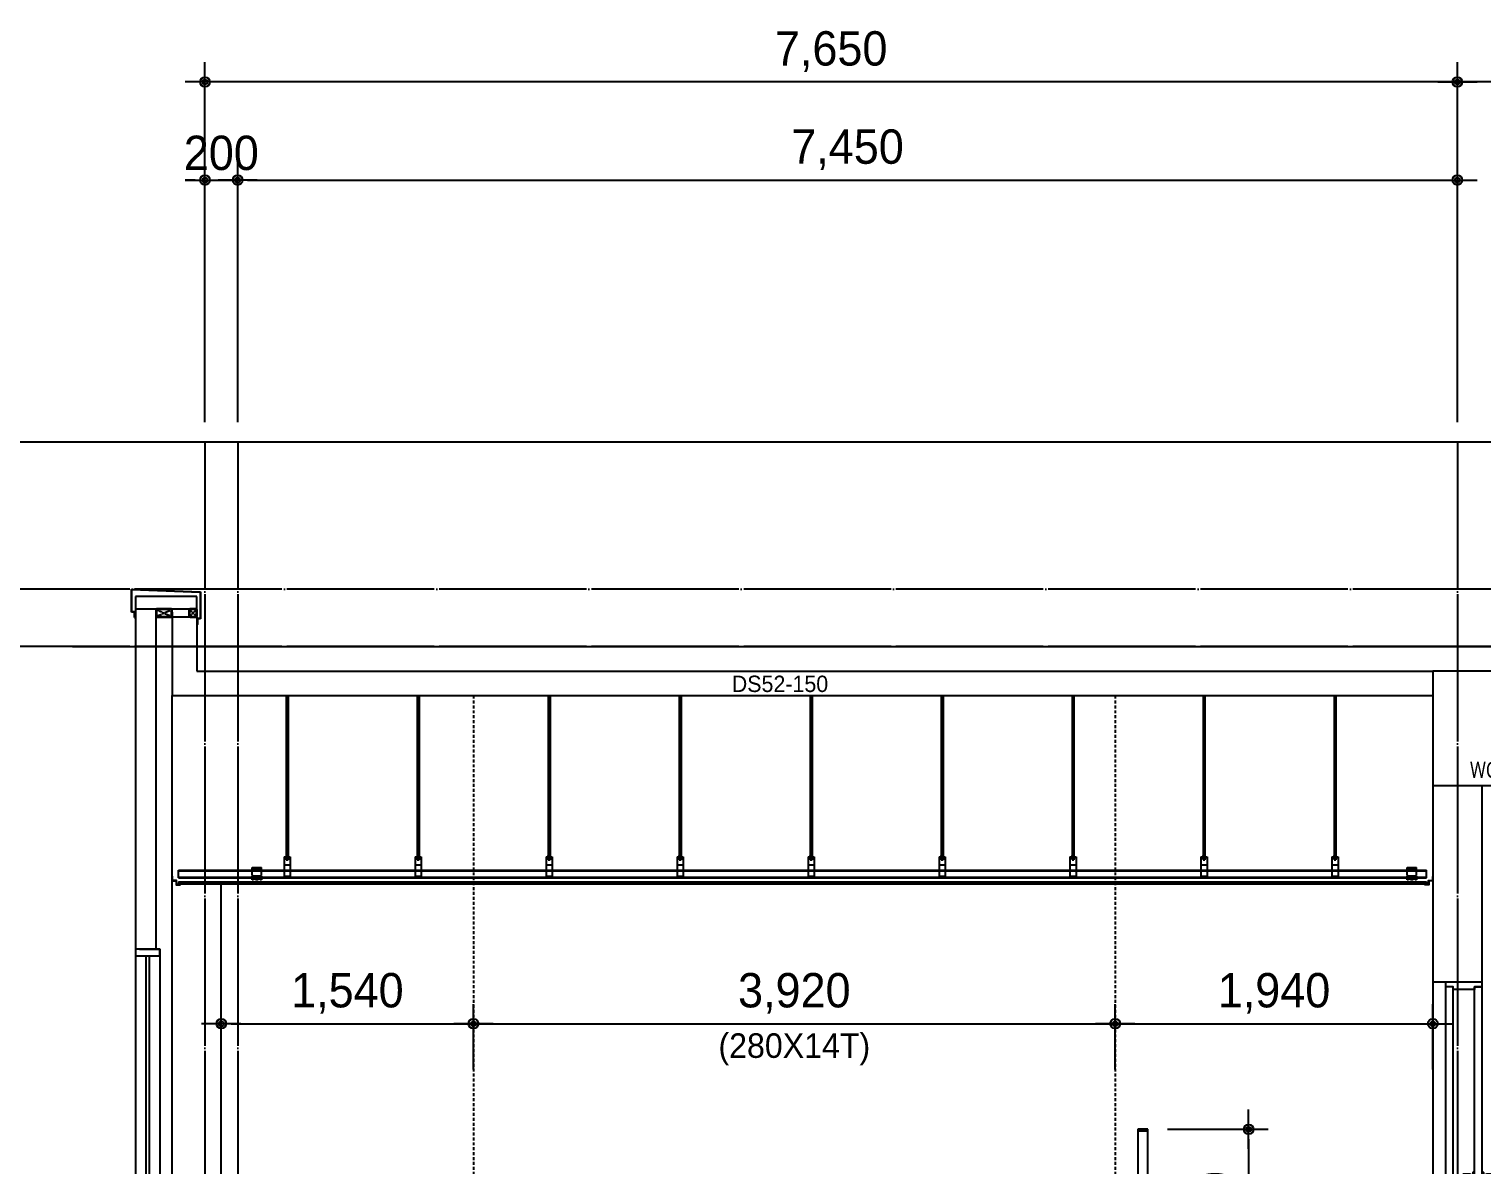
# Model space of a CAD drawing. Header units: millimetres. Extents: x 11948722 to 13111668, y -10771712 to -10232988.
# Drawn here: x 12375530 to 12384405, y -10534966 to -10528025 of the extents above; entities that cross this region are included whole.
import ezdxf
from ezdxf.enums import TextEntityAlignment as Align

# ---------------------------------------------------------------- set-up
doc = ezdxf.new("R2010")
doc.units = ezdxf.units.MM
doc.header["$LTSCALE"] = 150
doc.header["$MEASUREMENT"] = 0
for name, pattern in [('CEN', [6.2, 6, -0.1, 0, -0.1]), ('Xref-계단단면도$0$CENTERk1', [12.3, 10, -1, 0.3, -1]), ('Xref-계단단면도$0$H', [1, 0.6, -0.4]), ('Xref-계단단면도$0$HIDDEN', [0.375, 0.25, -0.125])]:
    doc.linetypes.add(name, pattern=pattern)
doc.layers.get('0').update_dxf_attribs({"linetype": 'CONTINUOUS'})
doc.layers.get('Defpoints').update_dxf_attribs({"color": 117, "linetype": 'CONTINUOUS'})
for name, color, linetype in [('A-DOOR', 4, 'CONTINUOUS'), ('A-ELE-8', 8, 'CONTINUOUS'), ('A-FIN-4', 9, 'CONTINUOUS'), ('A-중심선', 10, 'CEN'), ('CON-C', 2, 'CONTINUOUS'), ('FIN-1', 9, 'CONTINUOUS'), ('PIR판넬', 4, 'CONTINUOUS'), ('WIN 6', 4, 'CONTINUOUS'), ('Xref-계단단면도$0$3 dim0', 7, 'CONTINUOUS'), ('Xref-계단단면도$0$4', 4, 'CONTINUOUS'), ('Xref-계단단면도$0$8', 8, 'CONTINUOUS'), ('Xref-계단단면도$0$A-CEIL', 6, 'CONTINUOUS'), ('Xref-계단단면도$0$A-DIM', 7, 'CONTINUOUS'), ('Xref-계단단면도$0$CEN', 1, 'CONTINUOUS'), ('Xref-계단단면도$0$Dimtxt_011-237-1261', 253, 'CONTINUOUS'), ('Xref-계단단면도$0$FIN', 5, 'CONTINUOUS'), ('Xref-계단단면도$0$PIR판넬', 4, 'CONTINUOUS'), ('Xref-계단단면도$0$square', 143, 'CONTINUOUS'), ('Xref-계단단면도$0$stru_011-237-1261', 3, 'CONTINUOUS'), ('Xref-계단단면도$0$WID', 4, 'CONTINUOUS'), ('판넬_PIR 우레탄', 4, 'CONTINUOUS')]:
    doc.layers.add(name, color=color, linetype=linetype)
doc.styles.get("Standard").update_dxf_attribs({"font": 'NanumGothic.ttf'})
doc.styles.add('Xref-계단단면도$0$나눔고딕 Se', font='')
doc.styles.add('Xref-계단단면도$0$돋움', font='')
doc.styles.get('Xref-계단단면도$0$나눔고딕 Se').set_extended_font_data('Dotum')
doc.styles.get('Xref-계단단면도$0$돋움').set_extended_font_data('Dotum')
doc.dimstyles.new('Xref-계단단면도$0$A1-100', dxfattribs={"dimtxt": 3, "dimasz": 1, "dimexe": 2, "dimexo": 2, "dimgap": 1, "dimtad": 1, "dimdec": 0, "dimzin": 12, "dimdsep": 46, "dimlunit": 6, "dimtxsty": 'Xref-계단단면도$0$나눔고딕 Se', "dimblk1": 'Xref-계단단면도$0$DIMDOT', "dimblk2": 'Xref-계단단면도$0$DIMDOT', "dimsah": 1, "dimcen": -1, "dimdle": 2, "dimclrd": 256, "dimclre": 256, "dimclrt": 3, "dimadec": 0, "dimazin": 0, "dimtfac": 1, "dimtdec": 0, "dimtix": 1, "dimtmove": 2, "dimatfit": 3, "dimldrblk": 'Xref-계단단면도$0$DIMDOT', "dimfxl": 1, "dimtvp": 1, "dimtolj": 1, "dimtzin": 12, "dimlwd": -1, "dimlwe": -1, "dimarcsym": 0})

# ---------------------------------------------------------------- blocks, each defined once
blk = doc.blocks.new('Xref-계단단면도$0$DIMDOT')
at = {"color": 0}
blk.add_line((-2, 0), (2, 0), dxfattribs=at)
for radius in [0.5, 0.25]:
    blk.add_circle((0, 0), radius, dxfattribs=at)
blk = doc.blocks.new('*D142')
at = {"layer": 'Defpoints', "color": 0, "ltscale": 1200}
for p in [(12376604.7, -10528348.2), (12376604.7, -10530548.2), (12384254.7, -10530548.2)]:
    blk.add_point(p, dxfattribs=at)
at = {"layer": 'Xref-계단단면도$0$3 dim0'}
for p, q in [((12376604.7, -10530428.2), (12376604.7, -10528228.2)), ((12384254.7, -10530428.2), (12384254.7, -10528228.2)), ((12384194.7, -10528348.2), (12376664.7, -10528348.2))]:
    blk.add_line(p, q, dxfattribs=at)
at = {"layer": 'Xref-계단단면도$0$3 dim0', "ltscale": 1200, "xscale": 60, "yscale": 60, "zscale": 60, "rotation": 180}
blk.add_blockref('Xref-계단단면도$0$DIMDOT', (12376604.7, -10528348.2), dxfattribs=at)
at = {"layer": 'Xref-계단단면도$0$3 dim0', "ltscale": 1200, "xscale": 60, "yscale": 60, "zscale": 60}
blk.add_blockref('Xref-계단단면도$0$DIMDOT', (12384254.7, -10528348.2), dxfattribs=at)
at = {"layer": 'Xref-계단단면도$0$3 dim0', "color": 3, "ltscale": 1200, "insert": (12380429.7, -10528162.8), "char_height": 210, "attachment_point": 5, "style": 'Xref-계단단면도$0$나눔고딕 Se'}
blk.add_mtext('\\A1;7,650', dxfattribs=at)
blk = doc.blocks.new('*D148')
at = {"layer": 'Defpoints', "color": 0, "ltscale": 1200}
for p in [(12384254.7, -10528948.2), (12376804.7, -10530548.2), (12384254.7, -10530548.2)]:
    blk.add_point(p, dxfattribs=at)
at = {"layer": 'Xref-계단단면도$0$3 dim0'}
for p, q in [((12376804.7, -10530428.2), (12376804.7, -10528828.2)), ((12384254.7, -10530428.2), (12384254.7, -10528828.2)), ((12376864.7, -10528948.2), (12384194.7, -10528948.2))]:
    blk.add_line(p, q, dxfattribs=at)
at = {"layer": 'Xref-계단단면도$0$3 dim0', "ltscale": 1200, "xscale": 60, "yscale": 60, "zscale": 60, "rotation": 180}
blk.add_blockref('Xref-계단단면도$0$DIMDOT', (12376804.7, -10528948.2), dxfattribs=at)
at = {"layer": 'Xref-계단단면도$0$3 dim0', "ltscale": 1200, "xscale": 60, "yscale": 60, "zscale": 60}
blk.add_blockref('Xref-계단단면도$0$DIMDOT', (12384254.7, -10528948.2), dxfattribs=at)
at = {"layer": 'Xref-계단단면도$0$3 dim0', "color": 3, "ltscale": 1200, "insert": (12380529.7, -10528762.8), "char_height": 210, "attachment_point": 5, "style": 'Xref-계단단면도$0$나눔고딕 Se'}
blk.add_mtext('\\A1;7,450', dxfattribs=at)
blk = doc.blocks.new('*U136')
at = {"layer": 'A-DOOR'}
for p, q in [((-200, 0), (-200, 2070)), ((-155, 0), (-155, 2055)), ((-200, 0), (-25, 0))]:
    blk.add_line(p, q, dxfattribs=at)
for points in [[(10, 2100), (20, 2100), (20, 2070), (-25, 2070), (-25, 2055), (-155, 2055), (-155, 2070), (-200, 2070), (-200, 2100), (-190, 2100)], [(-35, 915), (-55, 925), (-95, 925), (-95, 875), (-55, 875), (-35, 885)], [(-25, 945), (-35, 935), (-35, 865), (-25, 855)], [(20, 945), (30, 935), (30, 865), (20, 855)], [(30, 885), (50, 875), (90, 875), (90, 925), (50, 925), (30, 915)]]:
    blk.add_lwpolyline(points, dxfattribs=at)
blk.add_lwpolyline([(20, 0), (-25, 0), (-25, 2070), (20, 2070)], close=True, dxfattribs=at)
blk = doc.blocks.new('*D154')
at = {"layer": 'Defpoints', "color": 0, "ltscale": 1200}
for p in [(12376804.7, -10528948.2), (12376604.7, -10530548.2), (12376804.7, -10530548.2)]:
    blk.add_point(p, dxfattribs=at)
at = {"layer": 'Xref-계단단면도$0$3 dim0'}
for p, q in [((12376604.7, -10530428.2), (12376604.7, -10528828.2)), ((12376804.7, -10530428.2), (12376804.7, -10528828.2)), ((12376544.7, -10528948.2), (12376484.7, -10528948.2)), ((12376604.7, -10528948.2), (12376804.7, -10528948.2)), ((12376864.7, -10528948.2), (12376924.7, -10528948.2))]:
    blk.add_line(p, q, dxfattribs=at)
at = {"layer": 'Xref-계단단면도$0$3 dim0', "ltscale": 1200, "xscale": 60, "yscale": 60, "zscale": 60}
blk.add_blockref('Xref-계단단면도$0$DIMDOT', (12376604.7, -10528948.2), dxfattribs=at)
at = {"layer": 'Xref-계단단면도$0$3 dim0', "ltscale": 1200, "xscale": 60, "yscale": 60, "zscale": 60, "rotation": 180}
blk.add_blockref('Xref-계단단면도$0$DIMDOT', (12376804.7, -10528948.2), dxfattribs=at)
at = {"layer": 'Xref-계단단면도$0$3 dim0', "color": 3, "ltscale": 1200, "insert": (12376704.7, -10528783), "char_height": 210, "attachment_point": 5, "style": 'Xref-계단단면도$0$나눔고딕 Se'}
blk.add_mtext('\\A1;200', dxfattribs=at)
blk = doc.blocks.new('*D158')
at = {"layer": 'Defpoints', "color": 0, "ltscale": 1200}
for p in [(12384254.7, -10528348.2), (12384254.7, -10530548.2), (12387804.7, -10530548.2)]:
    blk.add_point(p, dxfattribs=at)
at = {"layer": 'Xref-계단단면도$0$3 dim0'}
for p, q in [((12384254.7, -10530428.2), (12384254.7, -10528228.2)), ((12387804.7, -10530428.2), (12387804.7, -10528228.2)), ((12387744.7, -10528348.2), (12384314.7, -10528348.2))]:
    blk.add_line(p, q, dxfattribs=at)
at = {"layer": 'Xref-계단단면도$0$3 dim0', "ltscale": 1200, "xscale": 60, "yscale": 60, "zscale": 60, "rotation": 180}
blk.add_blockref('Xref-계단단면도$0$DIMDOT', (12384254.7, -10528348.2), dxfattribs=at)
at = {"layer": 'Xref-계단단면도$0$3 dim0', "ltscale": 1200, "xscale": 60, "yscale": 60, "zscale": 60}
blk.add_blockref('Xref-계단단면도$0$DIMDOT', (12387804.7, -10528348.2), dxfattribs=at)
at = {"layer": 'Xref-계단단면도$0$3 dim0', "color": 3, "ltscale": 1200, "insert": (12386029.7, -10528162.8), "char_height": 210, "attachment_point": 5, "style": 'Xref-계단단면도$0$나눔고딕 Se'}
blk.add_mtext('\\A1;3,550', dxfattribs=at)
blk = doc.blocks.new('*D175')
at = {"layer": 'Defpoints', "color": 0, "lineweight": -3, "ltscale": 1200}
for p in [(12378244.7, -10534103.4), (12376704.7, -10534503.4), (12378244.7, -10534503.4)]:
    blk.add_point(p, dxfattribs=at)
at = {"layer": 'Xref-계단단면도$0$3 dim0'}
for p, q in [((12376704.7, -10534383.4), (12376704.7, -10533983.4)), ((12378244.7, -10534383.4), (12378244.7, -10533983.4)), ((12376764.7, -10534103.4), (12378184.7, -10534103.4))]:
    blk.add_line(p, q, dxfattribs=at)
at = {"layer": 'Xref-계단단면도$0$3 dim0', "ltscale": 1200, "xscale": 60, "yscale": 60, "zscale": 60, "rotation": 180}
blk.add_blockref('Xref-계단단면도$0$DIMDOT', (12376704.7, -10534103.4), dxfattribs=at)
at = {"layer": 'Xref-계단단면도$0$3 dim0', "ltscale": 1200, "xscale": 60, "yscale": 60, "zscale": 60}
blk.add_blockref('Xref-계단단면도$0$DIMDOT', (12378244.7, -10534103.4), dxfattribs=at)
at = {"layer": 'Xref-계단단면도$0$3 dim0', "color": 3, "ltscale": 1200, "insert": (12377474.7, -10533918), "char_height": 210, "attachment_point": 5, "style": 'Xref-계단단면도$0$나눔고딕 Se'}
blk.add_mtext('\\A1;1,540', dxfattribs=at)
blk = doc.blocks.new('*D176')
at = {"layer": 'Defpoints', "color": 0, "lineweight": -3, "ltscale": 1200}
for p in [(12382164.7, -10534103.4), (12378244.7, -10534503.4), (12382164.7, -10534503.4)]:
    blk.add_point(p, dxfattribs=at)
at = {"layer": 'Xref-계단단면도$0$3 dim0'}
for p, q in [((12378244.7, -10534383.4), (12378244.7, -10533983.4)), ((12382164.7, -10534383.4), (12382164.7, -10533983.4)), ((12378304.7, -10534103.4), (12382104.7, -10534103.4))]:
    blk.add_line(p, q, dxfattribs=at)
at = {"layer": 'Xref-계단단면도$0$3 dim0', "ltscale": 1200, "xscale": 60, "yscale": 60, "zscale": 60, "rotation": 180}
blk.add_blockref('Xref-계단단면도$0$DIMDOT', (12378244.7, -10534103.4), dxfattribs=at)
at = {"layer": 'Xref-계단단면도$0$3 dim0', "ltscale": 1200, "xscale": 60, "yscale": 60, "zscale": 60}
blk.add_blockref('Xref-계단단면도$0$DIMDOT', (12382164.7, -10534103.4), dxfattribs=at)
at = {"layer": 'Xref-계단단면도$0$3 dim0', "color": 3, "ltscale": 1200, "char_height": 210, "attachment_point": 5, "style": 'Xref-계단단면도$0$나눔고딕 Se'}
for s, insert in [('\\A1;3,920', (12380204.7, -10533918)), ('\\H0.714286x;(280X14T)', (12380204.7, -10534259.5))]:
    blk.add_mtext(s, dxfattribs=dict(at, insert=insert))
blk = doc.blocks.new('*D177')
at = {"layer": 'Defpoints', "color": 0, "lineweight": -3, "ltscale": 1200}
for p in [(12384104.7, -10534103.4), (12382164.7, -10534503.4), (12384104.7, -10534503.4)]:
    blk.add_point(p, dxfattribs=at)
at = {"layer": 'Xref-계단단면도$0$3 dim0'}
for p, q in [((12382164.7, -10534383.4), (12382164.7, -10533983.4)), ((12384104.7, -10534383.4), (12384104.7, -10533983.4)), ((12382224.7, -10534103.4), (12384044.7, -10534103.4))]:
    blk.add_line(p, q, dxfattribs=at)
at = {"layer": 'Xref-계단단면도$0$3 dim0', "ltscale": 1200, "xscale": 60, "yscale": 60, "zscale": 60, "rotation": 180}
blk.add_blockref('Xref-계단단면도$0$DIMDOT', (12382164.7, -10534103.4), dxfattribs=at)
at = {"layer": 'Xref-계단단면도$0$3 dim0', "ltscale": 1200, "xscale": 60, "yscale": 60, "zscale": 60}
blk.add_blockref('Xref-계단단면도$0$DIMDOT', (12384104.7, -10534103.4), dxfattribs=at)
at = {"layer": 'Xref-계단단면도$0$3 dim0', "color": 3, "ltscale": 1200, "insert": (12383134.7, -10533918), "char_height": 210, "attachment_point": 5, "style": 'Xref-계단단면도$0$나눔고딕 Se'}
blk.add_mtext('\\A1;1,940', dxfattribs=at)
blk = doc.blocks.new('Xref-계단단면도$0$square100x50')
at = {"layer": 'Xref-계단단면도$0$CEN', "linetype": 'Xref-계단단면도$0$CENTERk1', "ltscale": 0.01}
for p, q in [((-45.4, 45.4), (45.4, 4.6)), ((-45.4, 4.6), (45.2, 45.2))]:
    blk.add_line(p, q, dxfattribs=at)
at = {"layer": 'Xref-계단단면도$0$stru_011-237-1261'}
for points in [[(50, 42, 0.414214), (42, 50), (-42, 50, 0.414214), (-50, 42), (-50, 8, 0.414214), (-42, 0), (42, 0, 0.414214), (50, 8)], [(46.8, 42, 0.414214), (42, 46.8), (-42, 46.8, 0.414214), (-46.8, 42), (-46.8, 8, 0.414214), (-42, 3.2), (42, 3.2, 0.414214), (46.8, 8)]]:
    blk.add_lwpolyline(points, format="xyb", close=True, dxfattribs=at)
blk = doc.blocks.new('Xref-계단단면도$0$square50x50x2.3')
at = {"layer": 'Xref-계단단면도$0$CEN', "linetype": 'Xref-계단단면도$0$CENTERk1', "ltscale": 0.01}
for p, q in [((-20.4, 4.6), (20.4, 45.4)), ((-20.2, 45.2), (20.4, 4.6))]:
    blk.add_line(p, q, dxfattribs=at)
at = {"layer": 'Xref-계단단면도$0$stru_011-237-1261'}
for points in [[(-17, 50, 0.414214), (-25, 42), (-25, 8, 0.414214), (-17, 0), (17, 0, 0.414214), (25, 8), (25, 42, 0.414214), (17, 50)], [(-17, 3.2), (17, 3.2, 0.414214), (21.8, 8), (21.8, 42, 0.414214), (17, 46.8), (-17, 46.8, 0.414214), (-21.8, 42), (-21.8, 8, 0.414214)]]:
    blk.add_lwpolyline(points, format="xyb", close=True, dxfattribs=at)
blk = doc.blocks.new('WG10')
at = {"layer": 'CON-C', "ltscale": 1200}
blk.add_lwpolyline([(-400, 0), (400, 0), (400, 700), (-400, 700)], close=True, dxfattribs=at)
at = {"layer": 'Defpoints', "color": 1, "width": 0.8}
blk.add_text('WG10', height=99.79, dxfattribs=at).set_placement((-172.8, 96.4), align=Align.MIDDLE_LEFT)
blk = doc.blocks.new('*D3482')
at = {"layer": 'Defpoints', "color": 0, "lineweight": -3, "ltscale": 1200}
for p in [(12382364.7, -10534748.2), (12382364.7, -10535948.2), (12382979.5, -10535948.2)]:
    blk.add_point(p, dxfattribs=at)
at = {"layer": 'Xref-계단단면도$0$3 dim0'}
for p, q in [((12382484.7, -10534748.2), (12383099.5, -10534748.2)), ((12382979.5, -10534808.2), (12382979.5, -10535888.2)), ((12382484.7, -10535948.2), (12383099.5, -10535948.2))]:
    blk.add_line(p, q, dxfattribs=at)
at = {"layer": 'Xref-계단단면도$0$3 dim0', "ltscale": 1200, "xscale": 60, "yscale": 60, "zscale": 60}
for p, rotation in [((12382979.5, -10534748.2), 90), ((12382979.5, -10535948.2), 270)]:
    blk.add_blockref('Xref-계단단면도$0$DIMDOT', p, dxfattribs=dict(at, rotation=rotation))
at = {"layer": 'Xref-계단단면도$0$3 dim0', "color": 3, "ltscale": 1200, "insert": (12382794.1, -10535348.2), "char_height": 210, "attachment_point": 5, "rotation": 90, "style": 'Xref-계단단면도$0$나눔고딕 Se'}
blk.add_mtext('\\A1;1,200', dxfattribs=at)
blk = doc.blocks.new('zw$3F14')
at = {"layer": 'Xref-계단단면도$0$A-CEIL', "ltscale": 1200}
for p, q in [((0, 0), (0, 1200)), ((60, 0), (60, 1200))]:
    blk.add_line(p, q, dxfattribs=at)
at = {"layer": 'Xref-계단단면도$0$A-CEIL', "color": 4, "ltscale": 1200}
for points in [[(60, 1200), (0, 1200), (0, 1191), (60, 1191)], [(60, 900), (0, 900), (0, 891), (60, 891)], [(60, 670), (0, 670), (0, 661), (60, 661)], [(60, 430), (0, 430), (0, 421), (60, 421)], [(60, 200), (0, 200), (0, 191), (60, 191)]]:
    blk.add_lwpolyline(points, close=True, dxfattribs=at)

msp = doc.modelspace()

# ---------------------------------------------------------------- linework, layer by layer
at = {"layer": 'A-ELE-8'}
msp.add_line((12384104.7, -10533848.2), (12384104.7, -10535948.2), dxfattribs=at)
at = {"layer": 'A-FIN-4'}
msp.add_line((12376554.7, -10531798.2), (12390096.5, -10531798.2), dxfattribs=at)
at = {"layer": 'A-중심선'}
for p, q in [((12376604.7, -10530548.2), (12376604.7, -10579629.2)), ((12376804.7, -10530548.2), (12376804.7, -10579629.2)), ((12384254.7, -10530548.2), (12384254.7, -10579629.2)), ((12390096.5, -10531448.2), (12372470.5, -10531448.2)), ((12390096.5, -10531798.2), (12372470.5, -10531798.2)), ((12387404.7, -10531948.2), (12384104.7, -10531948.2))]:
    msp.add_line(p, q, dxfattribs=at)
at = {"layer": 'A-중심선', "ltscale": 1200}
msp.add_line((12375794.8, -10531798.2), (12385464.3, -10531798.2), dxfattribs=at)
at = {"layer": 'CON-C', "ltscale": 1200}
for p, q in [((12376404.7, -10531588.2), (12376404.7, -10532098.2)), ((12376554.7, -10531618.2), (12376404.7, -10531618.2)), ((12376554.7, -10531618.2), (12376554.7, -10531948.2)), ((12376554.7, -10531948.2), (12384104.7, -10531948.2)), ((12376404.7, -10532098.2), (12384104.7, -10532098.2)), ((12384104.7, -10532648.2), (12384104.7, -10533848.2)), ((12384404.7, -10532648.2), (12384404.7, -10533848.2)), ((12384104.7, -10533848.2), (12384404.7, -10533848.2))]:
    msp.add_line(p, q, dxfattribs=at)
msp.add_lwpolyline([(12376404.7, -10531624.3), (12376404.7, -10532098.2)], dxfattribs=at)
at = {"layer": 'Defpoints', "ltscale": 1200}
msp.add_lwpolyline([(12372470.5, -10530548.2), (12390096.5, -10530548.2), (12390096.5, -10579629.2), (12372470.5, -10579629.2)], close=True, dxfattribs=at)
at = {"layer": 'FIN-1'}
for p, q in [((12376156.2, -10531448.2), (12376578.6, -10531464.8)), ((12376156.2, -10531588.2), (12376156.2, -10531448.2)), ((12376158.6, -10531450.7), (12376576.2, -10531467.1)), ((12376158.6, -10531585.8), (12376158.6, -10531450.7)), ((12376576.2, -10531467.1), (12376576.2, -10531626.3)), ((12376578.6, -10531464.8), (12376578.6, -10531628.7)), ((12376174.9, -10531588.2), (12376156.2, -10531588.2)), ((12376177.3, -10531585.8), (12376158.6, -10531585.8)), ((12376174.9, -10531621.1), (12376174.9, -10531588.2)), ((12376177.3, -10531621.1), (12376177.3, -10531585.8)), ((12376177.3, -10531606.1), (12376179.7, -10531606.1)), ((12376179.7, -10531606.1), (12376179.7, -10531621.1)), ((12376554.7, -10531647.9), (12376557.1, -10531647.9)), ((12376576.2, -10531626.3), (12376557.1, -10531626.3)), ((12376557.1, -10531626.3), (12376557.1, -10531662.9)), ((12376578.6, -10531628.7), (12376559.5, -10531628.7)), ((12376559.5, -10531628.7), (12376559.5, -10531662.9))]:
    msp.add_line(p, q, dxfattribs=at)
for centre in [(12376177.3, -10531621.1), (12376557.1, -10531662.9)]:
    msp.add_arc(centre, 2.4, 180, 0, dxfattribs=at)
at = {"layer": 'PIR판넬'}
for p, q in [((12376179.7, -10531493.2), (12376179.7, -10533648.2)), ((12376304.7, -10531568.2), (12376304.7, -10533648.2))]:
    msp.add_line(p, q, dxfattribs=at)
at = {"layer": 'WIN 6', "color": 8}
for p, q in [((12376404.7, -10538448.2), (12376404.7, -10532098.2)), ((12376704.7, -10538448.2), (12376704.7, -10533248.2))]:
    msp.add_line(p, q, dxfattribs=at)
at = {"layer": 'Xref-계단단면도$0$4', "ltscale": 0.1}
for points in [[(12376454.7, -10533254.2), (12376454.7, -10533248.2), (12376453.7, -10533248.2), (12376453.7, -10533253.2), (12376430.7, -10533253.2), (12376430.7, -10533228.2), (12376405.7, -10533228.2), (12376405.7, -10533204.2), (12376404.7, -10533204.2), (12376404.7, -10533229.2), (12376429.7, -10533229.2), (12376429.7, -10533254.2), (12376454.7, -10533254.2)], [(12384054.7, -10533254.2), (12384054.7, -10533248.2), (12384055.7, -10533248.2), (12384055.7, -10533253.2), (12384078.7, -10533253.2), (12384078.7, -10533228.2), (12384103.7, -10533228.2), (12384103.7, -10533204.2), (12384104.7, -10533204.2), (12384104.7, -10533229.2), (12384079.7, -10533229.2), (12384079.7, -10533254.2), (12384054.7, -10533254.2)]]:
    msp.add_lwpolyline(points, dxfattribs=at)
at = {"layer": 'Xref-계단단면도$0$8'}
for p, q in [((12377101.7, -10532098.2), (12377101.7, -10533079.4)), ((12377112.9, -10532098.2), (12377112.9, -10533079.4)), ((12377901.7, -10532098.2), (12377901.7, -10533079.4)), ((12377912.9, -10532098.2), (12377912.9, -10533079.4)), ((12378701.7, -10532098.2), (12378701.7, -10533079.4)), ((12378712.9, -10532098.2), (12378712.9, -10533079.4)), ((12379501.7, -10532098.2), (12379501.7, -10533079.4)), ((12379512.9, -10532098.2), (12379512.9, -10533079.4)), ((12380301.7, -10532098.2), (12380301.7, -10533079.4)), ((12380312.9, -10532098.2), (12380312.9, -10533079.4)), ((12381101.7, -10532098.2), (12381101.7, -10533079.4)), ((12381112.9, -10532098.2), (12381112.9, -10533079.4)), ((12381901.7, -10532098.2), (12381901.7, -10533079.4)), ((12381912.9, -10532098.2), (12381912.9, -10533079.4)), ((12382701.7, -10532098.2), (12382701.7, -10533079.4)), ((12382712.9, -10532098.2), (12382712.9, -10533079.4)), ((12383501.7, -10532098.2), (12383501.7, -10533079.4)), ((12383512.9, -10532098.2), (12383512.9, -10533079.4)), ((12376893.3, -10533149.4), (12376949.5, -10533149.4)), ((12376893.3, -10533193.2), (12376893.3, -10533149.4)), ((12376893.3, -10533151.9), (12376949.5, -10533151.9)), ((12376902, -10533154.7), (12376902, -10533149.4)), ((12376902, -10533160.7), (12376902, -10533156.4)), ((12376917, -10533154.7), (12376917, -10533149.4)), ((12376917, -10533160.7), (12376917, -10533156.4)), ((12376925.8, -10533154.7), (12376925.8, -10533149.4)), ((12376925.8, -10533160.7), (12376925.8, -10533156.4)), ((12376940.8, -10533154.7), (12376940.8, -10533149.4)), ((12376940.8, -10533160.7), (12376940.8, -10533156.4)), ((12376949.5, -10533193.2), (12376949.5, -10533149.4)), ((12377088.5, -10533083.2), (12377088.5, -10533201.9)), ((12377088.5, -10533083.2), (12377126, -10533083.2)), ((12377088.5, -10533086.9), (12377126, -10533086.9)), ((12377088.5, -10533133.2), (12377126, -10533133.2)), ((12377096, -10533079.4), (12377118.5, -10533079.4)), ((12377096, -10533079.4), (12377096, -10533083.2)), ((12377096, -10533086.9), (12377096, -10533090.7)), ((12377096, -10533090.7), (12377118.5, -10533090.7)), ((12377099.8, -10533079.4), (12377099.8, -10533083.2)), ((12377099.8, -10533086.9), (12377099.8, -10533090.7)), ((12377101.7, -10533074.4), (12377112.9, -10533074.4)), ((12377101.7, -10533076.9), (12377112.9, -10533076.9)), ((12377101.7, -10533090.7), (12377101.7, -10533101.9)), ((12377101.7, -10533091.9), (12377112.9, -10533091.9)), ((12377101.7, -10533094.4), (12377112.9, -10533094.4)), ((12377101.7, -10533096.9), (12377112.9, -10533096.9)), ((12377101.7, -10533099.4), (12377112.9, -10533099.4)), ((12377101.7, -10533099.4), (12377112.9, -10533099.4)), ((12377101.7, -10533101.9), (12377112.9, -10533101.9)), ((12377112.9, -10533090.7), (12377112.9, -10533101.9)), ((12377114.8, -10533079.4), (12377114.8, -10533083.2)), ((12377114.8, -10533086.9), (12377114.8, -10533090.7)), ((12377118.5, -10533079.4), (12377118.5, -10533083.2)), ((12377118.5, -10533086.9), (12377118.5, -10533090.7)), ((12377126, -10533083.2), (12377126, -10533201.9)), ((12377888.5, -10533083.2), (12377888.5, -10533201.9)), ((12377888.5, -10533083.2), (12377926, -10533083.2)), ((12377888.5, -10533086.9), (12377926, -10533086.9)), ((12377888.5, -10533133.2), (12377926, -10533133.2)), ((12377896, -10533079.4), (12377918.5, -10533079.4)), ((12377896, -10533079.4), (12377896, -10533083.2)), ((12377896, -10533086.9), (12377896, -10533090.7)), ((12377896, -10533090.7), (12377918.5, -10533090.7)), ((12377899.8, -10533079.4), (12377899.8, -10533083.2)), ((12377899.8, -10533086.9), (12377899.8, -10533090.7)), ((12377901.7, -10533074.4), (12377912.9, -10533074.4)), ((12377901.7, -10533076.9), (12377912.9, -10533076.9)), ((12377901.7, -10533090.7), (12377901.7, -10533101.9)), ((12377901.7, -10533091.9), (12377912.9, -10533091.9)), ((12377901.7, -10533094.4), (12377912.9, -10533094.4)), ((12377901.7, -10533096.9), (12377912.9, -10533096.9)), ((12377901.7, -10533099.4), (12377912.9, -10533099.4)), ((12377901.7, -10533099.4), (12377912.9, -10533099.4)), ((12377901.7, -10533101.9), (12377912.9, -10533101.9)), ((12377912.9, -10533090.7), (12377912.9, -10533101.9)), ((12377914.8, -10533079.4), (12377914.8, -10533083.2)), ((12377914.8, -10533086.9), (12377914.8, -10533090.7)), ((12377918.5, -10533079.4), (12377918.5, -10533083.2)), ((12377918.5, -10533086.9), (12377918.5, -10533090.7)), ((12377926, -10533083.2), (12377926, -10533201.9)), ((12378688.5, -10533083.2), (12378688.5, -10533201.9)), ((12378688.5, -10533083.2), (12378726, -10533083.2)), ((12378688.5, -10533086.9), (12378726, -10533086.9)), ((12378688.5, -10533133.2), (12378726, -10533133.2)), ((12378696, -10533079.4), (12378718.5, -10533079.4)), ((12378696, -10533079.4), (12378696, -10533083.2)), ((12378696, -10533086.9), (12378696, -10533090.7)), ((12378696, -10533090.7), (12378718.5, -10533090.7)), ((12378699.8, -10533079.4), (12378699.8, -10533083.2)), ((12378699.8, -10533086.9), (12378699.8, -10533090.7)), ((12378701.7, -10533074.4), (12378712.9, -10533074.4)), ((12378701.7, -10533076.9), (12378712.9, -10533076.9)), ((12378701.7, -10533090.7), (12378701.7, -10533101.9)), ((12378701.7, -10533091.9), (12378712.9, -10533091.9)), ((12378701.7, -10533094.4), (12378712.9, -10533094.4)), ((12378701.7, -10533096.9), (12378712.9, -10533096.9)), ((12378701.7, -10533099.4), (12378712.9, -10533099.4)), ((12378701.7, -10533099.4), (12378712.9, -10533099.4)), ((12378701.7, -10533101.9), (12378712.9, -10533101.9)), ((12378712.9, -10533090.7), (12378712.9, -10533101.9)), ((12378714.8, -10533079.4), (12378714.8, -10533083.2)), ((12378714.8, -10533086.9), (12378714.8, -10533090.7)), ((12378718.5, -10533079.4), (12378718.5, -10533083.2)), ((12378718.5, -10533086.9), (12378718.5, -10533090.7)), ((12378726, -10533083.2), (12378726, -10533201.9)), ((12379488.5, -10533083.2), (12379488.5, -10533201.9)), ((12379488.5, -10533083.2), (12379526, -10533083.2)), ((12379488.5, -10533086.9), (12379526, -10533086.9)), ((12379488.5, -10533133.2), (12379526, -10533133.2)), ((12379496, -10533079.4), (12379518.5, -10533079.4)), ((12379496, -10533079.4), (12379496, -10533083.2)), ((12379496, -10533086.9), (12379496, -10533090.7)), ((12379496, -10533090.7), (12379518.5, -10533090.7)), ((12379499.8, -10533079.4), (12379499.8, -10533083.2)), ((12379499.8, -10533086.9), (12379499.8, -10533090.7)), ((12379501.7, -10533074.4), (12379512.9, -10533074.4)), ((12379501.7, -10533076.9), (12379512.9, -10533076.9)), ((12379501.7, -10533090.7), (12379501.7, -10533101.9)), ((12379501.7, -10533091.9), (12379512.9, -10533091.9)), ((12379501.7, -10533094.4), (12379512.9, -10533094.4)), ((12379501.7, -10533096.9), (12379512.9, -10533096.9)), ((12379501.7, -10533099.4), (12379512.9, -10533099.4)), ((12379501.7, -10533099.4), (12379512.9, -10533099.4)), ((12379501.7, -10533101.9), (12379512.9, -10533101.9)), ((12379512.9, -10533090.7), (12379512.9, -10533101.9)), ((12379514.8, -10533079.4), (12379514.8, -10533083.2)), ((12379514.8, -10533086.9), (12379514.8, -10533090.7)), ((12379518.5, -10533079.4), (12379518.5, -10533083.2)), ((12379518.5, -10533086.9), (12379518.5, -10533090.7)), ((12379526, -10533083.2), (12379526, -10533201.9)), ((12380288.5, -10533083.2), (12380288.5, -10533201.9)), ((12380288.5, -10533083.2), (12380326, -10533083.2)), ((12380288.5, -10533086.9), (12380326, -10533086.9)), ((12380288.5, -10533133.2), (12380326, -10533133.2)), ((12380296, -10533079.4), (12380318.5, -10533079.4)), ((12380296, -10533079.4), (12380296, -10533083.2)), ((12380296, -10533086.9), (12380296, -10533090.7)), ((12380296, -10533090.7), (12380318.5, -10533090.7)), ((12380299.8, -10533079.4), (12380299.8, -10533083.2)), ((12380299.8, -10533086.9), (12380299.8, -10533090.7)), ((12380301.7, -10533074.4), (12380312.9, -10533074.4)), ((12380301.7, -10533076.9), (12380312.9, -10533076.9)), ((12380301.7, -10533090.7), (12380301.7, -10533101.9)), ((12380301.7, -10533091.9), (12380312.9, -10533091.9)), ((12380301.7, -10533094.4), (12380312.9, -10533094.4)), ((12380301.7, -10533096.9), (12380312.9, -10533096.9)), ((12380301.7, -10533099.4), (12380312.9, -10533099.4)), ((12380301.7, -10533099.4), (12380312.9, -10533099.4)), ((12380301.7, -10533101.9), (12380312.9, -10533101.9)), ((12380312.9, -10533090.7), (12380312.9, -10533101.9)), ((12380314.8, -10533079.4), (12380314.8, -10533083.2)), ((12380314.8, -10533086.9), (12380314.8, -10533090.7)), ((12380318.5, -10533079.4), (12380318.5, -10533083.2)), ((12380318.5, -10533086.9), (12380318.5, -10533090.7)), ((12380326, -10533083.2), (12380326, -10533201.9)), ((12381088.5, -10533083.2), (12381088.5, -10533201.9)), ((12381088.5, -10533083.2), (12381126, -10533083.2)), ((12381088.5, -10533086.9), (12381126, -10533086.9)), ((12381088.5, -10533133.2), (12381126, -10533133.2)), ((12381096, -10533079.4), (12381118.5, -10533079.4)), ((12381096, -10533079.4), (12381096, -10533083.2)), ((12381096, -10533086.9), (12381096, -10533090.7)), ((12381096, -10533090.7), (12381118.5, -10533090.7)), ((12381099.8, -10533079.4), (12381099.8, -10533083.2)), ((12381099.8, -10533086.9), (12381099.8, -10533090.7)), ((12381101.7, -10533074.4), (12381112.9, -10533074.4)), ((12381101.7, -10533076.9), (12381112.9, -10533076.9)), ((12381101.7, -10533090.7), (12381101.7, -10533101.9)), ((12381101.7, -10533091.9), (12381112.9, -10533091.9)), ((12381101.7, -10533094.4), (12381112.9, -10533094.4)), ((12381101.7, -10533096.9), (12381112.9, -10533096.9)), ((12381101.7, -10533099.4), (12381112.9, -10533099.4)), ((12381101.7, -10533099.4), (12381112.9, -10533099.4)), ((12381101.7, -10533101.9), (12381112.9, -10533101.9)), ((12381112.9, -10533090.7), (12381112.9, -10533101.9)), ((12381114.8, -10533079.4), (12381114.8, -10533083.2)), ((12381114.8, -10533086.9), (12381114.8, -10533090.7)), ((12381118.5, -10533079.4), (12381118.5, -10533083.2)), ((12381118.5, -10533086.9), (12381118.5, -10533090.7)), ((12381126, -10533083.2), (12381126, -10533201.9)), ((12381888.5, -10533083.2), (12381888.5, -10533201.9)), ((12381888.5, -10533083.2), (12381926, -10533083.2)), ((12381888.5, -10533086.9), (12381926, -10533086.9)), ((12381888.5, -10533133.2), (12381926, -10533133.2)), ((12381896, -10533079.4), (12381918.5, -10533079.4)), ((12381896, -10533079.4), (12381896, -10533083.2)), ((12381896, -10533086.9), (12381896, -10533090.7)), ((12381896, -10533090.7), (12381918.5, -10533090.7)), ((12381899.8, -10533079.4), (12381899.8, -10533083.2)), ((12381899.8, -10533086.9), (12381899.8, -10533090.7)), ((12381901.7, -10533074.4), (12381912.9, -10533074.4)), ((12381901.7, -10533076.9), (12381912.9, -10533076.9)), ((12381901.7, -10533090.7), (12381901.7, -10533101.9)), ((12381901.7, -10533091.9), (12381912.9, -10533091.9)), ((12381901.7, -10533094.4), (12381912.9, -10533094.4)), ((12381901.7, -10533096.9), (12381912.9, -10533096.9)), ((12381901.7, -10533099.4), (12381912.9, -10533099.4)), ((12381901.7, -10533099.4), (12381912.9, -10533099.4)), ((12381901.7, -10533101.9), (12381912.9, -10533101.9)), ((12381912.9, -10533090.7), (12381912.9, -10533101.9)), ((12381914.8, -10533079.4), (12381914.8, -10533083.2)), ((12381914.8, -10533086.9), (12381914.8, -10533090.7)), ((12381918.5, -10533079.4), (12381918.5, -10533083.2)), ((12381918.5, -10533086.9), (12381918.5, -10533090.7)), ((12381926, -10533083.2), (12381926, -10533201.9)), ((12382688.5, -10533083.2), (12382688.5, -10533201.9)), ((12382688.5, -10533083.2), (12382726, -10533083.2)), ((12382688.5, -10533086.9), (12382726, -10533086.9)), ((12382688.5, -10533133.2), (12382726, -10533133.2)), ((12382696, -10533079.4), (12382718.5, -10533079.4)), ((12382696, -10533079.4), (12382696, -10533083.2)), ((12382696, -10533086.9), (12382696, -10533090.7)), ((12382696, -10533090.7), (12382718.5, -10533090.7)), ((12382699.8, -10533079.4), (12382699.8, -10533083.2)), ((12382699.8, -10533086.9), (12382699.8, -10533090.7)), ((12382701.7, -10533074.4), (12382712.9, -10533074.4)), ((12382701.7, -10533076.9), (12382712.9, -10533076.9)), ((12382701.7, -10533090.7), (12382701.7, -10533101.9)), ((12382701.7, -10533091.9), (12382712.9, -10533091.9)), ((12382701.7, -10533094.4), (12382712.9, -10533094.4)), ((12382701.7, -10533096.9), (12382712.9, -10533096.9)), ((12382701.7, -10533099.4), (12382712.9, -10533099.4)), ((12382701.7, -10533099.4), (12382712.9, -10533099.4)), ((12382701.7, -10533101.9), (12382712.9, -10533101.9)), ((12382712.9, -10533090.7), (12382712.9, -10533101.9)), ((12382714.8, -10533079.4), (12382714.8, -10533083.2)), ((12382714.8, -10533086.9), (12382714.8, -10533090.7)), ((12382718.5, -10533079.4), (12382718.5, -10533083.2)), ((12382718.5, -10533086.9), (12382718.5, -10533090.7)), ((12382726, -10533083.2), (12382726, -10533201.9)), ((12383488.5, -10533083.2), (12383488.5, -10533201.9)), ((12383488.5, -10533083.2), (12383526, -10533083.2)), ((12383488.5, -10533086.9), (12383526, -10533086.9)), ((12383488.5, -10533133.2), (12383526, -10533133.2)), ((12383496, -10533079.4), (12383518.5, -10533079.4)), ((12383496, -10533079.4), (12383496, -10533083.2)), ((12383496, -10533086.9), (12383496, -10533090.7)), ((12383496, -10533090.7), (12383518.5, -10533090.7)), ((12383499.8, -10533079.4), (12383499.8, -10533083.2)), ((12383499.8, -10533086.9), (12383499.8, -10533090.7)), ((12383501.7, -10533074.4), (12383512.9, -10533074.4)), ((12383501.7, -10533076.9), (12383512.9, -10533076.9)), ((12383501.7, -10533090.7), (12383501.7, -10533101.9)), ((12383501.7, -10533091.9), (12383512.9, -10533091.9)), ((12383501.7, -10533094.4), (12383512.9, -10533094.4)), ((12383501.7, -10533096.9), (12383512.9, -10533096.9)), ((12383501.7, -10533099.4), (12383512.9, -10533099.4)), ((12383501.7, -10533099.4), (12383512.9, -10533099.4)), ((12383501.7, -10533101.9), (12383512.9, -10533101.9)), ((12383512.9, -10533090.7), (12383512.9, -10533101.9)), ((12383514.8, -10533079.4), (12383514.8, -10533083.2)), ((12383514.8, -10533086.9), (12383514.8, -10533090.7)), ((12383518.5, -10533079.4), (12383518.5, -10533083.2)), ((12383518.5, -10533086.9), (12383518.5, -10533090.7)), ((12383526, -10533083.2), (12383526, -10533201.9)), ((12383947.9, -10533149.4), (12384004.1, -10533149.4)), ((12383947.9, -10533193.2), (12383947.9, -10533149.4)), ((12383947.9, -10533151.9), (12384004.1, -10533151.9)), ((12383956.6, -10533154.7), (12383956.6, -10533149.4)), ((12383956.6, -10533160.7), (12383956.6, -10533156.4)), ((12383971.6, -10533154.7), (12383971.6, -10533149.4)), ((12383971.6, -10533160.7), (12383971.6, -10533156.4)), ((12383980.4, -10533154.7), (12383980.4, -10533149.4)), ((12383980.4, -10533160.7), (12383980.4, -10533156.4)), ((12383995.4, -10533154.7), (12383995.4, -10533149.4)), ((12383995.4, -10533160.7), (12383995.4, -10533156.4)), ((12384004.1, -10533193.2), (12384004.1, -10533149.4)), ((12376893.3, -10533160.7), (12376896.9, -10533160.7)), ((12376899.5, -10533199.4), (12376893.3, -10533193.2)), ((12376893.3, -10533199.4), (12376899.5, -10533199.4)), ((12376893.3, -10533223.2), (12376893.3, -10533199.4)), ((12376900.8, -10533223.2), (12376893.3, -10533223.2)), ((12376895.8, -10533220.7), (12376895.8, -10533201.9)), ((12376895.8, -10533201.9), (12376899.5, -10533201.9)), ((12376895.8, -10533209.4), (12376947, -10533209.4)), ((12376898.6, -10533220.7), (12376895.8, -10533220.7)), ((12376899, -10533160.7), (12376902, -10533160.7)), ((12376899.5, -10533201.9), (12376899.5, -10533199.4)), ((12376899.5, -10533199.4), (12376943.3, -10533199.4)), ((12376929.5, -10533223.2), (12376913.3, -10533223.2)), ((12376927.4, -10533220.7), (12376915.4, -10533220.7)), ((12376917, -10533160.7), (12376920.1, -10533160.7)), ((12376921.8, -10533160.7), (12376925.8, -10533160.7)), ((12376940.8, -10533160.7), (12376944.6, -10533160.7)), ((12376949.5, -10533223.2), (12376942, -10533223.2)), ((12376943.3, -10533199.4), (12376949.5, -10533193.2)), ((12376943.3, -10533199.4), (12376949.5, -10533199.4)), ((12376943.3, -10533201.9), (12376943.3, -10533199.4)), ((12376943.3, -10533201.9), (12376947, -10533201.9)), ((12376947, -10533220.7), (12376944.2, -10533220.7)), ((12376945.9, -10533160.7), (12376949.5, -10533160.7)), ((12376947, -10533201.9), (12376947, -10533220.7)), ((12376949.5, -10533199.4), (12376949.5, -10533223.2)), ((12377088.5, -10533201.9), (12377126, -10533201.9)), ((12377888.5, -10533201.9), (12377926, -10533201.9)), ((12378688.5, -10533201.9), (12378726, -10533201.9)), ((12379488.5, -10533201.9), (12379526, -10533201.9)), ((12380288.5, -10533201.9), (12380326, -10533201.9)), ((12381088.5, -10533201.9), (12381126, -10533201.9)), ((12381888.5, -10533201.9), (12381926, -10533201.9)), ((12382688.5, -10533201.9), (12382726, -10533201.9)), ((12383488.5, -10533201.9), (12383526, -10533201.9)), ((12383947.9, -10533160.7), (12383951.5, -10533160.7)), ((12383954.1, -10533199.4), (12383947.9, -10533193.2)), ((12383947.9, -10533199.4), (12383954.1, -10533199.4)), ((12383947.9, -10533223.2), (12383947.9, -10533199.4)), ((12383955.4, -10533223.2), (12383947.9, -10533223.2)), ((12383950.4, -10533220.7), (12383950.4, -10533201.9)), ((12383950.4, -10533201.9), (12383954.1, -10533201.9)), ((12383950.4, -10533209.4), (12384001.6, -10533209.4)), ((12383953.2, -10533220.7), (12383950.4, -10533220.7)), ((12383953.6, -10533160.7), (12383956.6, -10533160.7)), ((12383954.1, -10533199.4), (12383997.9, -10533199.4)), ((12383954.1, -10533201.9), (12383954.1, -10533199.4)), ((12383984.1, -10533223.2), (12383967.9, -10533223.2)), ((12383982, -10533220.7), (12383970, -10533220.7)), ((12383971.6, -10533160.7), (12383974.7, -10533160.7)), ((12383976.4, -10533160.7), (12383980.4, -10533160.7)), ((12383995.4, -10533160.7), (12383999.2, -10533160.7)), ((12384004.1, -10533223.2), (12383996.6, -10533223.2)), ((12383997.9, -10533199.4), (12384004.1, -10533193.2)), ((12383997.9, -10533199.4), (12384004.1, -10533199.4)), ((12383997.9, -10533201.9), (12383997.9, -10533199.4)), ((12383997.9, -10533201.9), (12384001.6, -10533201.9)), ((12384001.6, -10533220.7), (12383998.8, -10533220.7)), ((12384000.5, -10533160.7), (12384004.1, -10533160.7)), ((12384001.6, -10533201.9), (12384001.6, -10533220.7)), ((12384004.1, -10533199.4), (12384004.1, -10533223.2))]:
    msp.add_line(p, q, dxfattribs=at)
at = {"layer": 'Xref-계단단면도$0$8', "linetype": 'Xref-계단단면도$0$HIDDEN', "ltscale": 0.1}
for p, q in [((12376443.7, -10533168.2), (12384065.7, -10533168.2)), ((12376443.7, -10533208.2), (12384065.7, -10533208.2))]:
    msp.add_line(p, q, dxfattribs=at)
at = {"layer": 'Xref-계단단면도$0$8'}
for centre, radius, start, end in [((12376907, -10533223.2), 8.75, 16.60155, 163.39845), ((12376907, -10533223.2), 6.25, 0, 180), ((12376935.8, -10533223.2), 8.75, 16.60155, 163.39845), ((12376935.8, -10533223.2), 6.25, 0, 180), ((12383961.6, -10533223.2), 8.75, 16.60155, 163.39845), ((12383961.6, -10533223.2), 6.25, 0, 180), ((12383990.4, -10533223.2), 8.75, 16.60155, 163.39845), ((12383990.4, -10533223.2), 6.25, 0, 180)]:
    msp.add_arc(centre, radius, start, end, dxfattribs=at)
at = {"layer": 'Xref-계단단면도$0$A-DIM', "color": 135, "linetype": 'Xref-계단단면도$0$H', "ltscale": 0.2}
for p, q in [((12378244.7, -10532098.2), (12378244.7, -10554846.9)), ((12382164.7, -10532098.2), (12382164.7, -10547853.9))]:
    msp.add_line(p, q, dxfattribs=at)
at = {"layer": 'Xref-계단단면도$0$FIN', "color": 8}
for p, q in [((12376443.7, -10533164.4), (12384065.7, -10533164.4)), ((12376443.7, -10533211.9), (12376443.7, -10533164.4)), ((12376443.7, -10533211.9), (12384065.7, -10533211.9)), ((12384065.7, -10533211.9), (12384065.7, -10533164.4))]:
    msp.add_line(p, q, dxfattribs=at)
at = {"layer": 'Xref-계단단면도$0$FIN', "color": 150}
for p, q in [((12376443.7, -10533235.7), (12384065.7, -10533235.7)), ((12376443.7, -10533248.2), (12384065.7, -10533248.2))]:
    msp.add_line(p, q, dxfattribs=at)
at = {"layer": 'Xref-계단단면도$0$FIN', "color": 150, "flags": 128}
for points in [[(12376443.7, -10533235.7), (12376443.7, -10533248.2)], [(12384065.7, -10533235.7), (12384065.7, -10533248.2)]]:
    msp.add_lwpolyline(points, dxfattribs=at)
at = {"layer": 'Xref-계단단면도$0$PIR판넬'}
for p, q in [((12376179.7, -10533648.2), (12376179.7, -10559648.2)), ((12376204.7, -10533648.2), (12376329.7, -10533648.2)), ((12376244.7, -10533688.2), (12376244.7, -10536228.2)), ((12376264.7, -10533688.2), (12376264.7, -10536228.2)), ((12376329.7, -10533648.2), (12376329.7, -10559648.2))]:
    msp.add_line(p, q, dxfattribs=at)
at = {"layer": 'Xref-계단단면도$0$WID', "linetype": 'ByBlock'}
msp.add_lwpolyline([(12376329.7, -10533688.2), (12376329.7, -10533648.2), (12376179.7, -10533648.2), (12376179.7, -10533688.2)], close=True, dxfattribs=at)
at = {"layer": '판넬_PIR 우레탄'}
for p, q in [((12376554.7, -10531493.2), (12376179.7, -10531493.2)), ((12376554.7, -10531568.2), (12376554.7, -10531493.2)), ((12376179.7, -10531568.2), (12376554.7, -10531568.2))]:
    msp.add_line(p, q, dxfattribs=at)

# ---------------------------------------------------------------- block references
at = {"layer": 'A-DOOR'}
msp.add_blockref('*U136', (12384384.7, -10535948.2), dxfattribs=at)
at = {"layer": 'CON-C', "ltscale": 1200}
msp.add_blockref('WG10', (12384504.7, -10532648.2), dxfattribs=at)
at = {"layer": 'Xref-계단단면도$0$A-CEIL', "ltscale": 1200}
msp.add_blockref('zw$3F14', (12382304.7, -10535948.2), dxfattribs=at)
at = {"layer": 'Xref-계단단면도$0$Dimtxt_011-237-1261'}
msp.add_blockref('Xref-계단단면도$0$square50x50x2.3', (12376532.1, -10531618.2), dxfattribs=at)
at = {"layer": 'Xref-계단단면도$0$square', "ltscale": 0.5}
msp.add_blockref('Xref-계단단면도$0$square100x50', (12376354.7, -10531618.2), dxfattribs=at)

# ---------------------------------------------------------------- texts
at = {"layer": 'Defpoints', "style": 'Xref-계단단면도$0$돋움'}
msp.add_text('DS52-150', height=100, dxfattribs=at).set_placement((12379822.6, -10532026.3), align=Align.MIDDLE_LEFT)

# ---------------------------------------------------------------- dimensions: what is measured, and where the dimension line sits
at = {"layer": 'Xref-계단단면도$0$3 dim0'}
for base, p1, p2, angle, picture, middle in [((12376604.7, -10528348.2), (12384254.7, -10530548.2), (12376604.7, -10530548.2), 180, '*D142', (12380429.7, -10528162.8)), ((12384254.7, -10528348.2), (12387804.7, -10530548.2), (12384254.7, -10530548.2), 180, '*D158', (12386029.7, -10528162.8)), ((12382979.5, -10535948.2), (12382364.7, -10534748.2), (12382364.7, -10535948.2), 270, '*D3482', (12382794.1, -10535348.2))]:
    dim = msp.add_linear_dim(base=base, p1=p1, p2=p2, angle=angle, dimstyle='Xref-계단단면도$0$A1-100', override={"dimscale": 60, "dimtxt": 3.5}, dxfattribs=at)
    dim.commit()
    dim.dimension.update_dxf_attribs({"geometry": picture, "text_midpoint": middle})
for base, p1, p2, override, picture, middle in [((12384254.7, -10528948.2), (12376804.7, -10530548.2), (12384254.7, -10530548.2), {"dimscale": 60, "dimtxt": 3.5}, '*D148', (12380529.7, -10528762.8)), ((12376804.7, -10528948.2), (12376604.7, -10530548.2), (12376804.7, -10530548.2), {"dimscale": 60, "dimtxt": 3.5}, '*D154', (12376704.7, -10528783)), ((12378244.7, -10534103.4), (12376704.7, -10534503.4), (12378244.7, -10534503.4), {"dimscale": 60, "dimtxt": 3.5, "dimblk1": 'Xref-계단단면도$0$DIMDOT', "dimblk2": 'Xref-계단단면도$0$DIMDOT'}, '*D175', (12377474.7, -10533918)), ((12384104.7, -10534103.4), (12382164.7, -10534503.4), (12384104.7, -10534503.4), {"dimscale": 60, "dimtxt": 3.5, "dimblk1": 'Xref-계단단면도$0$DIMDOT', "dimblk2": 'Xref-계단단면도$0$DIMDOT'}, '*D177', (12383134.7, -10533918))]:
    dim = msp.add_linear_dim(base=base, p1=p1, p2=p2, dimstyle='Xref-계단단면도$0$A1-100', override=override, dxfattribs=at)
    dim.commit()
    dim.dimension.update_dxf_attribs({"geometry": picture, "text_midpoint": middle})
dim = msp.add_linear_dim(base=(12382164.7, -10534103.4), p1=(12378244.7, -10534503.4), p2=(12382164.7, -10534503.4), text='<>\\X\\H0.714286x;(280X14T)', dimstyle='Xref-계단단면도$0$A1-100', override={"dimscale": 60, "dimtxt": 3.5, "dimtxsty": 'Xref-계단단면도$0$나눔고딕 Se', "dimblk1": 'Xref-계단단면도$0$DIMDOT', "dimblk2": 'Xref-계단단면도$0$DIMDOT'}, dxfattribs=at)
dim.commit()
dim.dimension.update_dxf_attribs({"geometry": '*D176', "text_midpoint": (12380204.7, -10534103.4)})

doc.saveas('drawing.dxf')
